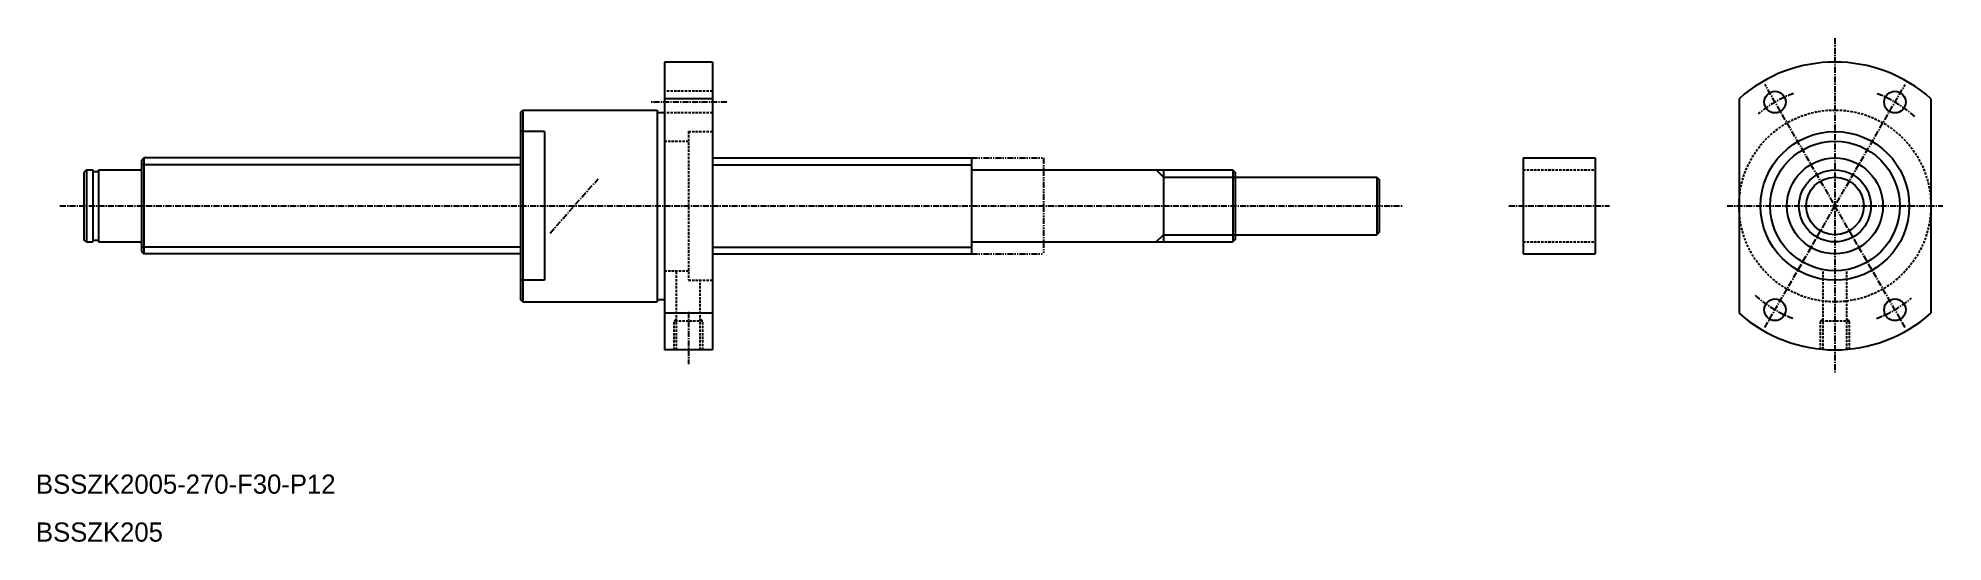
# Model space of a CAD drawing. Extents: x 10 to 408, y 10 to 115.
import ezdxf

# ---------------------------------------------------------------- set-up
doc = ezdxf.new("R2010")
doc.units = 0
for name, pattern in [('CENTER', [2, 1.25, -0.25, 0.25, -0.25]), ('DASHED', [0.75, 0.5, -0.25]), ('PHANTOM', [2.5, 1.25, -0.25, 0.25, -0.25, 0.25, -0.25])]:
    doc.linetypes.add(name, pattern=pattern)
doc.layers.get('0').update_dxf_attribs({"linetype": 'CONTINUOUS'})
doc.layers.add('CENTER', color=1, linetype='CENTER')

msp = doc.modelspace()

# ---------------------------------------------------------------- linework, layer by layer
at = {"color": 7, "linetype": 'CONTINUOUS'}
for p, q in [((141, 110), (141, 50)), ((151, 110), (141, 110)), ((151, 110), (151, 50)), ((111, 99.5), (111.5, 100)), ((111, 99.5), (111, 60.5)), ((111.5, 100), (139.5, 100)), ((111.5, 100), (111.5, 60)), ((139.5, 100), (139.5, 60)), ((139.5, 99.5), (141, 99.5)), ((151, 102.36), (141, 102.36)), ((365, 102.36), (365, 57.64)), ((405, 102.36), (405, 57.64)), ((116, 95.5), (111, 95.5)), ((116, 95.5), (116, 64.5)), ((20.5, 87.5), (20, 87)), ((20.5, 87.5), (20.5, 72.5)), ((20.5, 87.5), (21.85, 87.5)), ((21.85, 87.5), (21.85, 72.5)), ((23, 87.5), (23, 72.5)), ((23, 87.5), (31.8, 87.5)), ((32, 89.5), (32.5, 90)), ((32, 89.5), (32, 70.5)), ((111, 90), (32.5, 90)), ((32.5, 90), (32.5, 70)), ((151, 90), (205, 90)), ((205, 90), (205, 70)), ((205.2, 87.5), (259.5, 87.5)), ((245, 87.5), (245, 72.5)), ((259.5, 87.5), (260, 87)), ((259.5, 87.5), (259.5, 72.5)), ((320, 90), (320, 70)), ((320, 90), (335, 90)), ((335, 90), (335, 70)), ((20, 87), (20, 73)), ((21.85, 87.15), (23, 87.15)), ((32, 84.85), (32, 84.85)), ((260, 87), (260, 73)), ((260, 86), (289.5, 86)), ((289.5, 86), (289.5, 74)), ((289.5, 86), (290, 85.5)), ((290, 85.5), (290, 74.5)), ((32, 80), (32, 80)), ((20.5, 72.5), (20, 73)), ((20.5, 72.5), (21.85, 72.5)), ((21.85, 72.85), (23, 72.85)), ((23, 72.5), (31.8, 72.5)), ((205.2, 72.5), (259.5, 72.5)), ((260, 73), (259.5, 72.5)), ((260, 74), (289.5, 74)), ((290, 74.5), (289.5, 74)), ((32, 70.5), (32.5, 70)), ((111, 70), (32.5, 70)), ((151, 70), (205, 70)), ((320, 70), (335, 70)), ((116, 64.5), (111, 64.5)), ((111.5, 60), (111, 60.5)), ((111.5, 60), (139.5, 60)), ((139.5, 60.5), (141, 60.5)), ((151, 57.64), (141, 57.64)), ((151, 50), (141, 50))]:
    msp.add_line(p, q, dxfattribs=at)
at = {"color": 3, "linetype": 'DASHED'}
for p, q in [((151, 103.9), (141, 103.9)), ((151, 99.4), (141, 99.4)), ((146, 95.5), (146, 64.5)), ((146, 95.5), (151, 95.5)), ((141, 93.5), (146, 93.5)), ((320, 87.5), (335, 87.5)), ((320, 72.5), (335, 72.5)), ((141, 66.5), (146, 66.5)), ((143.54, 50), (143.54, 66.5)), ((146, 64.5), (151, 64.5)), ((148.46, 50), (148.46, 64.5)), ((382.54, 50.1), (382.54, 66.73)), ((387.46, 50.1), (387.46, 66.73)), ((143, 56), (143.54, 56.54)), ((143, 50), (143, 56)), ((149, 56), (143, 56)), ((149, 56), (148.46, 56.54)), ((149, 50), (149, 56)), ((382, 56), (382.54, 56.54)), ((382, 50.15), (382, 56)), ((388, 56), (382, 56)), ((388, 56), (387.46, 56.54)), ((388, 50.15), (388, 56))]:
    msp.add_line(p, q, dxfattribs=at)
at = {"color": 3, "linetype": 'CONTINUOUS'}
for p, q in [((111, 88.6), (32, 88.6)), ((151, 88.6), (205, 88.6)), ((243.5, 87.5), (245, 86)), ((245, 86), (260, 86)), ((243.5, 72.5), (245, 74)), ((245, 74), (260, 74)), ((111, 71.4), (32, 71.4)), ((151, 71.4), (205, 71.4))]:
    msp.add_line(p, q, dxfattribs=at)
at = {"color": 3, "linetype": 'PHANTOM'}
for p, q in [((205, 90), (220, 90)), ((220, 90), (220, 70)), ((205, 70), (220, 70))]:
    msp.add_line(p, q, dxfattribs=at)
at = {"color": 7, "linetype": 'CONTINUOUS'}
for centre, radius in [((372.5, 101.65), 2.25), ((397.5, 101.65), 2.25), ((385, 80), 15.5), ((385, 80), 13.5), ((385, 80), 10), ((385, 80), 7.5), ((385, 80), 6), ((372.5, 58.35), 2.25), ((397.5, 58.35), 2.25)]:
    msp.add_circle(centre, radius, dxfattribs=at)
at = {"color": 3, "linetype": 'DASHED'}
msp.add_circle((385, 80), 20, dxfattribs=at)
at = {"color": 7, "linetype": 'CONTINUOUS'}
for centre, radius, start, end in [((385, 80), 30, 48.1897, 131.8103), ((31.8, 87.7), 0.2, 270, 0), ((205.2, 87.7), 0.2, 180, 270), ((31.8, 72.3), 0.2, 0, 90), ((205.2, 72.3), 0.2, 90, 180), ((385, 80), 30, 228.1897, 311.8103), ((385, 80), 30, 228.1897, 311.8103)]:
    msp.add_arc(centre, radius, start, end, dxfattribs=at)
at = {"layer": 'CENTER', "color": 1, "linetype": 'CENTER'}
for p, q in [((385, 115), (385, 45)), ((399.63, 54.67), (370.38, 105.33)), ((370.38, 54.67), (399.63, 105.33)), ((154, 101.65), (138, 101.65)), ((117.19, 74.34), (127.19, 85.66)), ((15, 80), (294.85, 80)), ((317, 80), (338, 80)), ((362.5, 80), (407.5, 80)), ((146, 57.95), (146, 47))]:
    msp.add_line(p, q, dxfattribs=at)
for start, end in [(110.248, 129.752), (48.1897, 69.752), (228.1897, 249.752), (290.248, 309.752)]:
    msp.add_arc((385, 80), 25, start, end, dxfattribs=at)

# ---------------------------------------------------------------- texts
at = {"color": 7, "linetype": 'CONTINUOUS'}
for s, p in [('BSSZK2005-270-F30-P12', (10, 20)), ('BSSZK205', (10, 10))]:
    msp.add_text(s, height=4, dxfattribs=at).set_placement(p)

doc.saveas('drawing.dxf')
